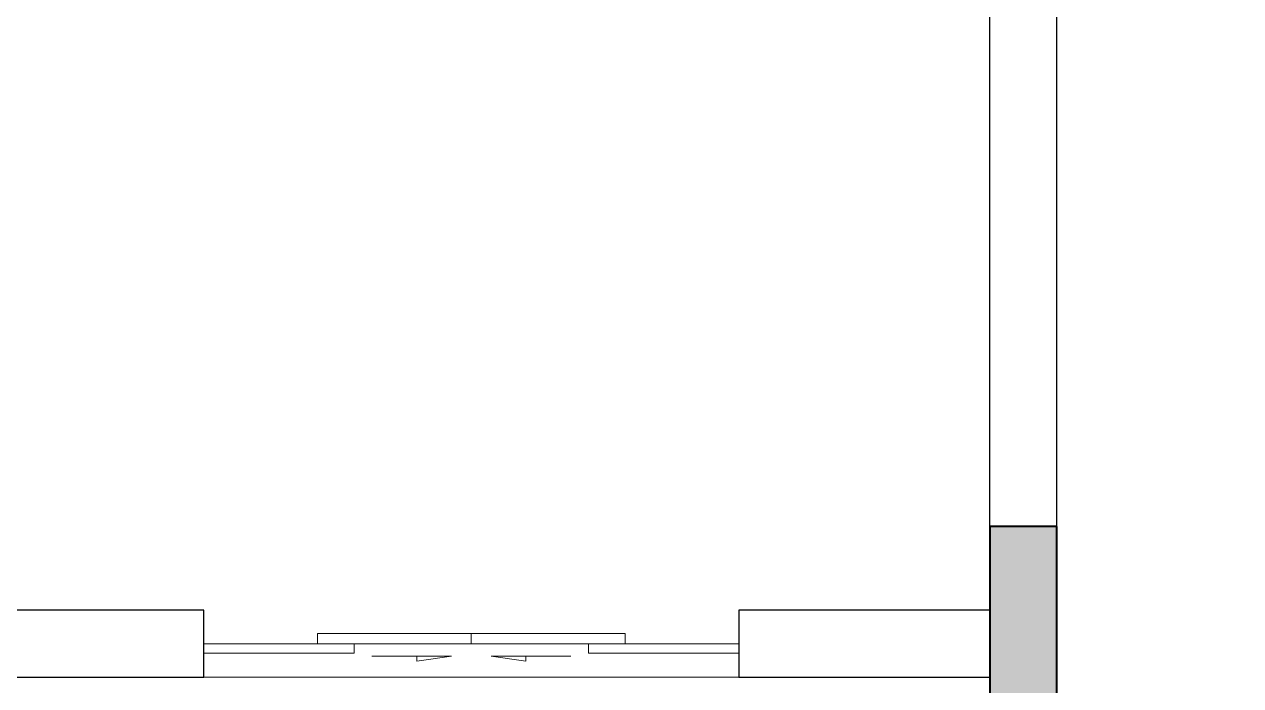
# Model space of a CAD drawing. Extents: x 3753737 to 4713801, y -857380 to 24339.
# Drawn here: x 4475562 to 4479199, y -710959 to -708984 of the extents above; entities that cross this region are included whole.
import ezdxf

# ---------------------------------------------------------------- set-up
doc = ezdxf.new("R2010")
doc.units = 0
doc.header["$LTSCALE"] = 1000
doc.header["$MEASUREMENT"] = 0
doc.layers.get('0').update_dxf_attribs({"linetype": 'CONTINUOUS'})
doc.layers.add('!!电气', color=1, linetype='CONTINUOUS')
doc.layers.add('WALL', color=252, linetype='CONTINUOUS')
for name, color, linetype, lineweight in [('COLUMN', 252, 'CONTINUOUS', 40), ('PUB_HATCH', 8, 'CONTINUOUS', 9), ('WINDOW', 146, 'CONTINUOUS', 20)]:
    doc.layers.add(name, color=color, linetype=linetype, lineweight=lineweight)

# ---------------------------------------------------------------- blocks, each defined once
blk = doc.blocks.new('GFDGFSDFGD')
at = {"layer": 'PUB_HATCH'}
blk.add_hatch(color=256, dxfattribs=at).paths.add_polyline_path([(430566.6, 364323.7), (430566.6, 364523.7), (430016.6, 364523.7), (430016.6, 365973.7), (429816.6, 365973.7), (429816.6, 364323.7)])
at = {"layer": 'COLUMN', "color": 252}
for p, q in [((430016.6, 365973.7), (429816.6, 365973.7)), ((429816.6, 365973.7), (429816.6, 364323.7)), ((430016.6, 364523.7), (430016.6, 365973.7))]:
    blk.add_line(p, q, dxfattribs=at)
blk = doc.blocks.new('$DorLib2D$00000138')
at = {"color": 0, "linetype": 'Continuous'}
for p, q in [((-0.2875, 0), (-0.2875, 0.1538)), ((-0.2875, 0.1538), (0, 0.1538)), ((0, 0.1538), (0, 0)), ((0.2875, 0.1538), (0, 0.1538)), ((0.2875, 0), (0.2875, 0.1538)), ((-0.5, -0.1399), (-0.5, 0)), ((-0.5, 0), (-0.2188, 0)), ((0, 0), (-0.2875, 0)), ((-0.2188, 0), (-0.2188, -0.1399)), ((0, 0), (0.2875, 0)), ((0.2188, 0), (0.2188, -0.1399)), ((0.5, 0), (0.2188, 0)), ((0.5, 0), (0.5, -0.1946)), ((0.5, -0.1399), (0.5, 0)), ((-0.2188, -0.1399), (-0.5, -0.1399)), ((0.2188, -0.1399), (0.5, -0.1399)), ((-0.1857, -0.186), (-0.037, -0.186)), ((-0.037, -0.186), (-0.1019, -0.2583)), ((-0.1019, -0.2583), (-0.1019, -0.186)), ((0.1857, -0.186), (0.037, -0.186)), ((0.037, -0.186), (0.1019, -0.2583)), ((0.1019, -0.2583), (0.1019, -0.186))]:
    blk.add_line(p, q, dxfattribs=at)
blk = doc.blocks.new('A$C5F341E43')
at = {"layer": 'WALL', "color": 252}
for p, q in [((9200, 1900), (9200, 4900)), ((9400, 1800), (9400, 4700)), ((6849.9, 1900), (6050, 1900)), ((6849.9, 1700), (6849.9, 1900)), ((9200, 1900), (8449.9, 1900)), ((8449.9, 1900), (8449.9, 1700)), ((9400, 700), (9400, 1800)), ((6050, 1700), (6849.9, 1700)), ((8449.9, 1700), (9200, 1700)), ((9200, 700), (9200, 1700))]:
    blk.add_line(p, q, dxfattribs=at)
at = {"layer": 'WINDOW', "color": 252}
blk.add_line((8449.9, 1700), (6849.9, 1700), dxfattribs=at)
at = {"color": 252}
blk.add_blockref('GFDGFSDFGD', (-420616.6, -363823.7), dxfattribs=at)
at = {"layer": 'WINDOW', "color": 252, "xscale": 1600, "yscale": -200, "zscale": 1600, "rotation": 179.9999999989443}
blk.add_blockref('$DorLib2D$00000138', (7649.9, 1800), dxfattribs=at)

msp = doc.modelspace()

# ---------------------------------------------------------------- block references
at = {"layer": '!!电气'}
msp.add_blockref('A$C5F341E43', (4469248.6, -712633.8), dxfattribs=at)

doc.saveas('drawing.dxf')
